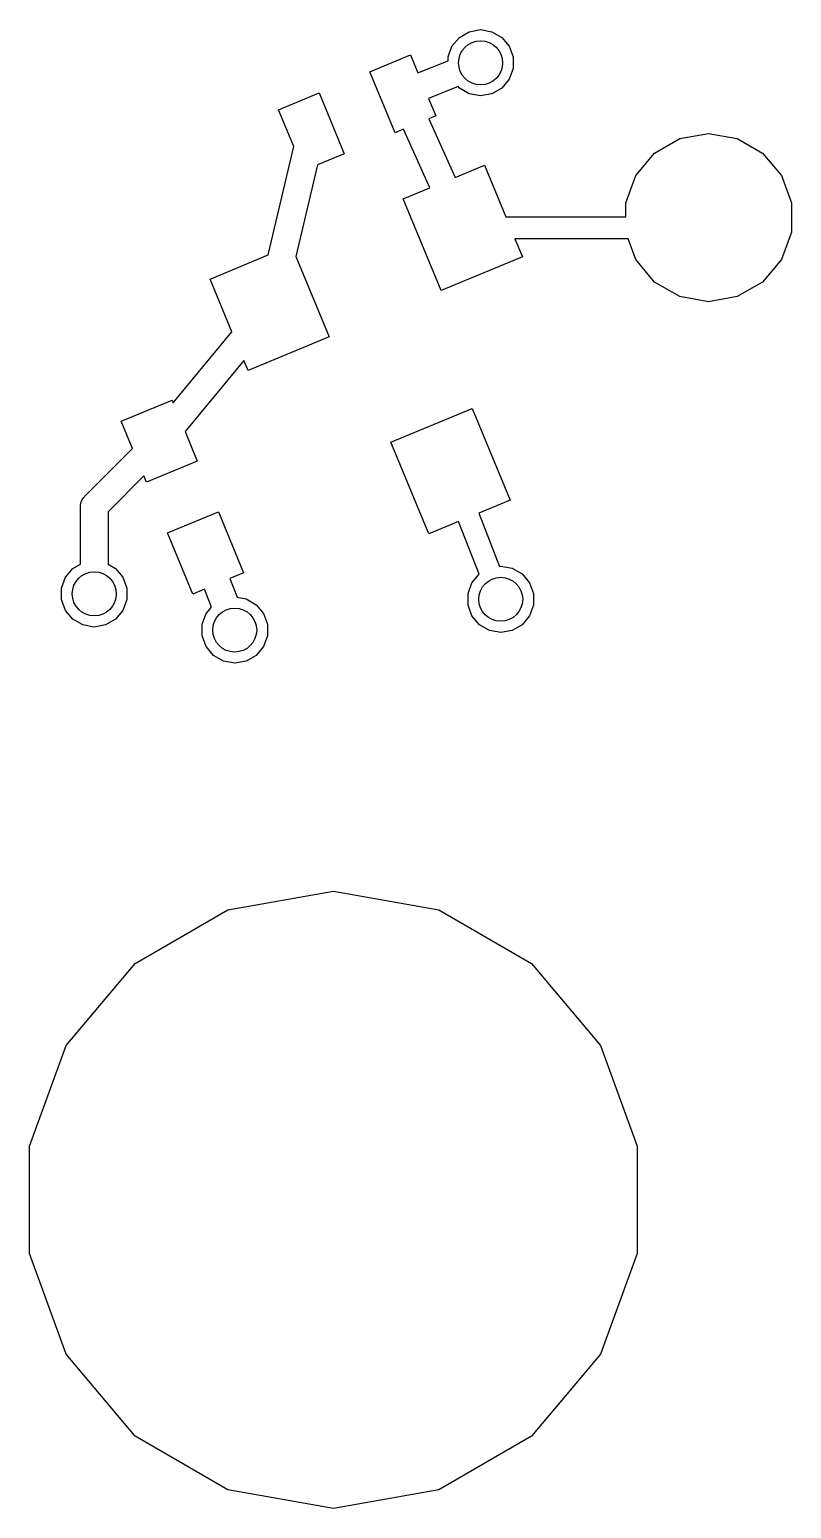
# Model space of a CAD drawing. Extents: x 85.4 to 167.1, y -165.3 to -88.8.
# Drawn here: x 135.22 to 142.15, y -165.29 to -151.85 of the extents above; entities that cross this region are included whole.
import ezdxf

# ---------------------------------------------------------------- set-up
doc = ezdxf.new("R2010")
doc.units = 0
doc.header["$MEASUREMENT"] = 0
doc.layers.add('BLACK', color=7, linetype='CONTINUOUS')

msp = doc.modelspace()

# ---------------------------------------------------------------- linework, layer by layer
at = {"layer": 'Black'}
for p, q in [((139.127, -151.923), (139.217, -151.871)), ((139.217, -151.871), (139.32, -151.852)), ((139.32, -151.852), (139.423, -151.871)), ((139.423, -151.871), (139.514, -151.923)), ((139.024, -152.101), (139.059, -152.003)), ((139.059, -152.003), (139.127, -151.923)), ((139.514, -151.923), (139.581, -152.003)), ((139.581, -152.003), (139.617, -152.101)), ((138.314, -152.235), (138.683, -152.082)), ((138.683, -152.082), (138.751, -152.246)), ((138.751, -152.246), (139.024, -152.137)), ((139.024, -152.137), (139.024, -152.101)), ((139.617, -152.101), (139.617, -152.206)), ((138.543, -152.79), (138.314, -152.235)), ((139.617, -152.206), (139.581, -152.304)), ((139.115, -152.37), (138.847, -152.477)), ((139.127, -152.384), (139.115, -152.37)), ((139.217, -152.437), (139.127, -152.384)), ((139.514, -152.384), (139.423, -152.437)), ((139.581, -152.304), (139.514, -152.384)), ((137.482, -152.58), (137.852, -152.427)), ((137.852, -152.427), (138.081, -152.981)), ((138.847, -152.477), (138.913, -152.637)), ((139.32, -152.455), (139.217, -152.437)), ((139.423, -152.437), (139.32, -152.455)), ((137.621, -152.916), (137.482, -152.58)), ((138.913, -152.637), (138.851, -152.662)), ((138.851, -152.662), (139.09, -153.195)), ((138.62, -152.758), (138.543, -152.79)), ((138.859, -153.291), (138.62, -152.758)), ((141.131, -152.842), (141.393, -152.796)), ((141.393, -152.796), (141.654, -152.842)), ((137.388, -153.9), (137.621, -152.916)), ((140.901, -152.975), (141.131, -152.842)), ((141.654, -152.842), (141.884, -152.975)), ((137.839, -153.081), (137.642, -153.913)), ((138.081, -152.981), (137.839, -153.081)), ((139.09, -153.195), (139.356, -153.085)), ((139.356, -153.085), (139.55, -153.554)), ((140.73, -153.178), (140.901, -152.975)), ((141.884, -152.975), (142.055, -153.178)), ((140.64, -153.428), (140.73, -153.178)), ((142.055, -153.178), (142.146, -153.428)), ((138.617, -153.391), (138.859, -153.291)), ((138.961, -154.223), (138.617, -153.391)), ((140.64, -153.554), (140.64, -153.428)), ((142.146, -153.428), (142.146, -153.694)), ((139.55, -153.554), (140.64, -153.554)), ((140.662, -153.754), (139.633, -153.754)), ((139.633, -153.754), (139.7, -153.917)), ((140.73, -153.943), (140.662, -153.754)), ((142.146, -153.694), (142.055, -153.943)), ((136.861, -154.119), (137.388, -153.9)), ((137.642, -153.913), (137.945, -154.644)), ((139.7, -153.917), (138.961, -154.223)), ((140.901, -154.147), (140.73, -153.943)), ((142.055, -153.943), (141.884, -154.147)), ((137.06, -154.599), (136.861, -154.119)), ((141.131, -154.279), (140.901, -154.147)), ((141.884, -154.147), (141.654, -154.279)), ((141.393, -154.326), (141.131, -154.279)), ((141.654, -154.279), (141.393, -154.326)), ((136.526, -155.244), (137.06, -154.599)), ((137.945, -154.644), (137.206, -154.95)), ((137.168, -154.86), (136.634, -155.505)), ((137.206, -154.95), (137.168, -154.86)), ((136.054, -155.411), (136.516, -155.22)), ((136.516, -155.22), (136.526, -155.244)), ((138.504, -155.603), (139.243, -155.297)), ((139.243, -155.297), (139.588, -156.128)), ((136.156, -155.659), (136.054, -155.411)), ((136.634, -155.505), (136.745, -155.774)), ((138.849, -156.434), (138.504, -155.603)), ((135.719, -156.096), (136.156, -155.659)), ((136.745, -155.774), (136.283, -155.965)), ((136.26, -155.909), (135.933, -156.236)), ((136.283, -155.965), (136.26, -155.909)), ((135.683, -156.174), (135.687, -156.158)), ((135.684, -156.179), (135.683, -156.174)), ((135.683, -156.184), (135.684, -156.179)), ((135.683, -156.556), (135.683, -156.184)), ((135.687, -156.158), (135.69, -156.142)), ((135.69, -156.142), (135.693, -156.137)), ((135.693, -156.137), (135.694, -156.132)), ((135.694, -156.132), (135.704, -156.118)), ((135.704, -156.118), (135.712, -156.104)), ((135.712, -156.104), (135.716, -156.101)), ((135.716, -156.101), (135.719, -156.096)), ((139.588, -156.128), (139.303, -156.246)), ((135.933, -156.236), (135.933, -156.556)), ((136.475, -156.427), (136.937, -156.236)), ((136.937, -156.236), (137.166, -156.79)), ((139.303, -156.246), (139.493, -156.731)), ((136.704, -156.982), (136.475, -156.427)), ((139.118, -156.323), (138.849, -156.434)), ((139.307, -156.803), (139.118, -156.323)), ((135.683, -156.71), (135.683, -156.556)), ((135.933, -156.556), (135.933, -156.71)), ((135.614, -156.75), (135.683, -156.71)), ((135.933, -156.71), (136.001, -156.75)), ((135.511, -156.928), (135.547, -156.83)), ((135.547, -156.83), (135.614, -156.75)), ((136.001, -156.75), (136.068, -156.83)), ((136.068, -156.83), (136.104, -156.928)), ((137.166, -156.79), (137.042, -156.842)), ((137.042, -156.842), (137.106, -157.012)), ((139.242, -156.88), (139.307, -156.803)), ((139.493, -156.731), (139.503, -156.729)), ((139.503, -156.729), (139.606, -156.747)), ((139.606, -156.747), (139.697, -156.8)), ((139.697, -156.8), (139.764, -156.88)), ((135.511, -157.033), (135.511, -156.928)), ((136.104, -156.928), (136.104, -157.033)), ((136.811, -156.937), (136.704, -156.982)), ((136.873, -157.101), (136.811, -156.937)), ((139.206, -156.978), (139.242, -156.88)), ((139.206, -157.083), (139.206, -156.978)), ((139.764, -156.88), (139.8, -156.978)), ((139.8, -156.978), (139.8, -157.083)), ((135.547, -157.131), (135.511, -157.033)), ((136.104, -157.033), (136.068, -157.131)), ((136.824, -157.159), (136.873, -157.101)), ((137.106, -157.012), (137.188, -157.027)), ((137.188, -157.027), (137.279, -157.079)), ((137.279, -157.079), (137.346, -157.159)), ((139.242, -157.181), (139.206, -157.083)), ((139.8, -157.083), (139.764, -157.181)), ((135.614, -157.211), (135.547, -157.131)), ((135.705, -157.263), (135.614, -157.211)), ((136.001, -157.211), (135.911, -157.263)), ((136.068, -157.131), (136.001, -157.211)), ((136.788, -157.257), (136.824, -157.159)), ((136.788, -157.362), (136.788, -157.257)), ((137.346, -157.159), (137.382, -157.257)), ((137.382, -157.257), (137.382, -157.362)), ((139.309, -157.261), (139.242, -157.181)), ((139.764, -157.181), (139.697, -157.261)), ((135.808, -157.282), (135.705, -157.263)), ((135.911, -157.263), (135.808, -157.282)), ((136.824, -157.46), (136.788, -157.362)), ((137.382, -157.362), (137.346, -157.46)), ((139.4, -157.313), (139.309, -157.261)), ((139.503, -157.331), (139.4, -157.313)), ((139.606, -157.313), (139.503, -157.331)), ((139.697, -157.261), (139.606, -157.313)), ((136.891, -157.54), (136.824, -157.46)), ((137.346, -157.46), (137.279, -157.54)), ((136.982, -157.593), (136.891, -157.54)), ((137.085, -157.611), (136.982, -157.593)), ((137.188, -157.593), (137.085, -157.611)), ((137.279, -157.54), (137.188, -157.593)), ((137.022, -159.853), (137.982, -159.684)), ((137.982, -159.684), (138.941, -159.853)), ((136.179, -160.34), (137.022, -159.853)), ((138.941, -159.853), (139.784, -160.34)), ((135.553, -161.086), (136.179, -160.34)), ((139.784, -160.34), (140.411, -161.086)), ((135.22, -162.002), (135.553, -161.086)), ((140.411, -161.086), (140.744, -162.002)), ((135.22, -162.976), (135.22, -162.002)), ((140.744, -162.002), (140.744, -162.976)), ((135.553, -163.891), (135.22, -162.976)), ((140.744, -162.976), (140.411, -163.891)), ((136.179, -164.637), (135.553, -163.891)), ((140.411, -163.891), (139.784, -164.637)), ((137.022, -165.124), (136.179, -164.637)), ((139.784, -164.637), (138.941, -165.124)), ((137.982, -165.293), (137.022, -165.124)), ((138.941, -165.124), (137.982, -165.293))]:
    msp.add_line(p, q, dxfattribs=at)
for centre in [(139.32, -152.154), (135.808, -156.98), (139.503, -157.03), (137.085, -157.31)]:
    msp.add_circle(centre, 0.2, dxfattribs=at)

doc.saveas('drawing.dxf')
